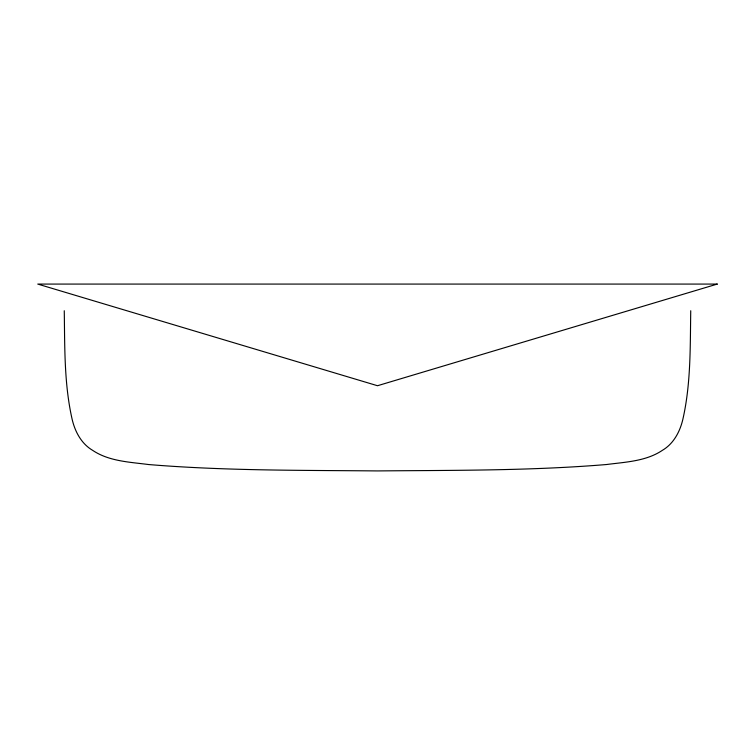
<?xml version="1.0" encoding="UTF-8"?>
<svg xmlns="http://www.w3.org/2000/svg" width="755" height="755" viewBox="0 0 755 755"><rect width="100%" height="100%" fill="white"/><g stroke="black" fill="none" stroke-linecap="round" stroke-linejoin="round"><path stroke-width="1.13" d="M690.74 310.73C690.155 347.026 690.948 383.899 682.813 419.497C679.934 431.737 673.583 443.742 662.446 450.291C646.035 461.352 625.338 462.06 606.341 464.542C530.246 470.827 453.793 470.233 377.5 470.922C301.207 470.233 224.754 470.827 148.66 464.542C129.662 462.06 108.965 461.352 92.554 450.291C81.417 443.742 75.066 431.737 72.187 419.497C64.052 383.899 64.845 347.026 64.26 310.73M717.25 284.078L377.5 385.73L37.75 284.078L717.25 284.078"/></g></svg>
